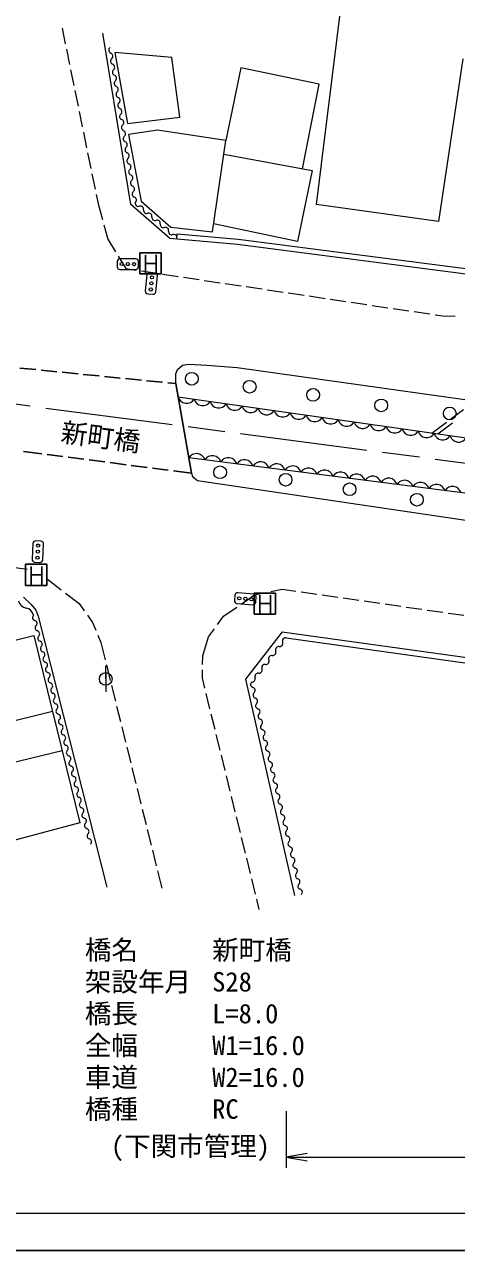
# Model space of a CAD drawing. Units: millimetres at full size, sheet at 1:1000; details may follow other scales. Extents: x 40000 to 680000, y 20000 to 380000.
# Drawn here: x 212020 to 252733, y 205000 to 320618 of the extents above; entities that cross this region are included whole.
import ezdxf
from ezdxf.enums import TextEntityAlignment as Align

# ---------------------------------------------------------------- set-up
doc = ezdxf.new("R2010")
doc.units = ezdxf.units.MM
doc.header["$LTSCALE"] = 1000
doc.linetypes.add('CHAIN', pattern=[18.5, 12, -1.5, 3.5, -1.5])
for name, color, linetype, lineweight in [('M-BMK', 2, 'CHAIN', 13), ('M-STR-HTXT', 7, 'Continuous', 13), ('M-STR-STR1', 1, 'Continuous', 25), ('M-STR-STRC', 7, 'Continuous', 25), ('M-TTL-BAND', 7, 'Continuous', 25), ('M-WORK', 1, 'Continuous', 13)]:
    doc.layers.add(name, color=color, linetype=linetype, lineweight=lineweight)
doc.layers.add('M-BMK-HTXT', color=7, linetype='Continuous')
doc.layers.add('名称未設定-41', color=7, linetype='Continuous')
doc.styles.add('ＭＳ ゴシック', font='')
doc.styles.get('ＭＳ ゴシック').set_extended_font_data('MS Gothic')

# ---------------------------------------------------------------- blocks, each defined once
blk = doc.blocks.new('open_arrow')
at = {"color": 0, "linetype": 'Continuous', "lineweight": -2}
blk.add_lwpolyline([(7.5, 1.25), (0, 0), (7.5, -1.25)], dxfattribs=at)

msp = doc.modelspace()

# ---------------------------------------------------------------- linework, layer by layer
at = {"layer": 'M-BMK'}
msp.add_line((262627, 278049), (163325, 291068), dxfattribs=at)
at = {"layer": 'M-STR-HTXT'}
for p, q in [((236671, 218153), (236671, 212798)), ((236671, 213798), (437347, 213798)), ((63641, 208514), (562890, 208514))]:
    msp.add_line(p, q, dxfattribs=at)
at = {"layer": 'M-STR-STR1'}
for p, q in [((211589, 288223), (213082, 288074)), ((213579, 288024), (215072, 287874)), ((215569, 287824), (217062, 287675)), ((217559, 287625), (219052, 287475)), ((219549, 287425), (221042, 287276)), ((221539, 287226), (223032, 287076)), ((223529, 287026), (225022, 286877)), ((225519, 286827), (226280, 286751)), ((226280, 286751), (227771, 278306)), ((213653, 280134), (211930, 280357)), ((215636, 279877), (214148, 280070)), ((217619, 279620), (216132, 279813)), ((219603, 279363), (218115, 279556)), ((221586, 279107), (220099, 279299)), ((223570, 278850), (222082, 279042)), ((225553, 278593), (224066, 278786)), ((227771, 278306), (226049, 278529))]:
    msp.add_line(p, q, dxfattribs=at)
at = {"layer": 'M-STR-STRC'}
for p, q in [((224889, 299090), (222889, 299090)), ((222889, 299090), (222889, 297090)), ((223429, 297175), (223429, 298875)), ((224420, 298886), (224420, 297181)), ((224889, 297090), (224889, 299090)), ((223429, 298090), (224420, 298090)), ((222889, 297090), (224889, 297090)), ((214109, 269721), (212109, 269721)), ((212109, 269721), (212109, 267721)), ((212649, 267806), (212649, 269505)), ((213640, 269516), (213640, 267811)), ((214109, 267721), (214109, 269721)), ((212649, 268721), (213640, 268721)), ((212109, 267721), (214109, 267721)), ((235661, 267003), (233661, 267003)), ((233661, 267003), (233661, 265003)), ((234201, 265088), (234201, 266788)), ((234201, 266003), (235193, 266003)), ((235193, 266799), (235193, 265094)), ((235661, 265003), (235661, 267003)), ((233661, 265003), (235661, 265003))]:
    msp.add_line(p, q, dxfattribs=at)
at = {"layer": 'M-TTL-BAND'}
msp.add_line((40000, 205000), (579000, 205000), dxfattribs=at)
at = {"layer": 'M-WORK'}
for p, q in [((239549, 303638), (242437, 327006)), ((215561, 320267), (215862, 318798)), ((222033, 303637), (219386, 319817)), ((215962, 318308), (216263, 316838)), ((220540, 317982), (221726, 311278)), ((225917, 317514), (220540, 317982)), ((226656, 311873), (225917, 317514)), ((253348, 317372), (251055, 302050)), ((216363, 316348), (216664, 314879)), ((232403, 316539), (231000, 309687)), ((239777, 315005), (232403, 316539)), ((238226, 307015), (239777, 315005)), ((216765, 314389), (217066, 312920)), ((217166, 312430), (217467, 310960)), ((221726, 311278), (226656, 311873)), ((217567, 310470), (217868, 309001)), ((224540, 310666), (221808, 310243)), ((221808, 310243), (223012, 303950)), ((231000, 309687), (224540, 310666)), ((229728, 301062), (231000, 309687)), ((217969, 308511), (218270, 307042)), ((230810, 308395), (239125, 306848)), ((218370, 306552), (218671, 305082)), ((239125, 306848), (237754, 300159)), ((218771, 304592), (218977, 303590)), ((218977, 303590), (219362, 302219)), ((225669, 300456), (222033, 303637)), ((223012, 303950), (225813, 301519)), ((251055, 302050), (239549, 303638)), ((237754, 300159), (229839, 301818)), ((219497, 301738), (219882, 300367)), ((225813, 301519), (229728, 301062)), ((226376, 300394), (226420, 300892)), ((226420, 300892), (232147, 300386)), ((219882, 300367), (220592, 299195)), ((225669, 300456), (232093, 299888)), ((232093, 299888), (264890, 295647)), ((232147, 300386), (264956, 296143)), ((220851, 298768), (221561, 297596)), ((222509, 298519), (221009, 298528)), ((220757, 298279), (220754, 297779)), ((221003, 297528), (222503, 297519)), ((221561, 297596), (222539, 297450)), ((222754, 297768), (222757, 298268)), ((223033, 297377), (224517, 297155)), ((224322, 297176), (223824, 297225)), ((223551, 297001), (223404, 295508)), ((224399, 295410), (224546, 296903)), ((225011, 297082), (226495, 296860)), ((226989, 296787), (228473, 296565)), ((228967, 296492), (230451, 296270)), ((230946, 296197), (232429, 295975)), ((223628, 295235), (224126, 295186)), ((232924, 295901), (234407, 295680)), ((234902, 295606), (236385, 295385)), ((236880, 295311), (238364, 295090)), ((238858, 295016), (240342, 294795)), ((240836, 294721), (242320, 294500)), ((242814, 294426), (244298, 294205)), ((244792, 294131), (246276, 293910)), ((246771, 293836), (248254, 293615)), ((248749, 293541), (250232, 293320)), ((250727, 293246), (251705, 293101)), ((251705, 293101), (252596, 293152)), ((226273, 287687), (226451, 288090)), ((226451, 288090), (226912, 288480)), ((226912, 288480), (227481, 288587)), ((227481, 288587), (229198, 288480)), ((229198, 288480), (232051, 288258)), ((232051, 288258), (328527, 274775)), ((226280, 286751), (226273, 287687)), ((252206, 283426), (253408, 284325)), ((250418, 282090), (251806, 283127)), ((250979, 282010), (252364, 283045)), ((227771, 278306), (227849, 277984)), ((227849, 277984), (228311, 277611)), ((228311, 277611), (326510, 263153)), ((213579, 271892), (213080, 271919)), ((212816, 271683), (212734, 270185)), ((213733, 270131), (213815, 271628)), ((211147, 269408), (212280, 269252)), ((212970, 269922), (213469, 269895)), ((214190, 268295), (215476, 267305)), ((235237, 267147), (236298, 267363)), ((236298, 267363), (237603, 267176)), ((238098, 267105), (239582, 266892)), ((211921, 266620), (212660, 265924)), ((212660, 265924), (213074, 265402)), ((215873, 267000), (217159, 266011)), ((217159, 266011), (217651, 265317)), ((231854, 266790), (231814, 266292)), ((232043, 266023), (233538, 265902)), ((233619, 266899), (232123, 267019)), ((232440, 265961), (233687, 266831)), ((233687, 266831), (234747, 267047)), ((233808, 266131), (233848, 266630)), ((240077, 266821), (241562, 266608)), ((242057, 266537), (243542, 266324)), ((244037, 266253), (245522, 266040)), ((246017, 265969), (247501, 265756)), ((213074, 265402), (213313, 264814)), ((213313, 264814), (219779, 239266)), ((217940, 264910), (218431, 264216)), ((230213, 264035), (230783, 264806)), ((230783, 264806), (232030, 265675)), ((247996, 265685), (249481, 265472)), ((249976, 265400), (251461, 265187)), ((251956, 265116), (253440, 264903)), ((218431, 264216), (218727, 263501)), ((229345, 262861), (229915, 263633)), ((205507, 261179), (212881, 263006)), ((212881, 263006), (217236, 245333)), ((218919, 263039), (219215, 262324)), ((228812, 261076), (229345, 262861)), ((236306, 263346), (232854, 258893)), ((236306, 263346), (280424, 257171)), ((236671, 262790), (280353, 256676)), ((219215, 262324), (219617, 260701)), ((219738, 260216), (220099, 258760)), ((228802, 260274), (228812, 261076)), ((219674, 258907), (219674, 260131)), ((219674, 259507), (219674, 258307)), ((228785, 258972), (228795, 259774)), ((219674, 258907), (219674, 257676)), ((220219, 258275), (220580, 256819)), ((229019, 258022), (228785, 258972)), ((232854, 258893), (237473, 238473)), ((229497, 256080), (229138, 257537)), ((207665, 254118), (214640, 255867)), ((220701, 256334), (221062, 254878)), ((229974, 254138), (229616, 255594)), ((221183, 254393), (221544, 252937)), ((230452, 252196), (230094, 253652)), ((208709, 250485), (215554, 252158)), ((221664, 252452), (222026, 250996)), ((230930, 250254), (230572, 251710)), ((222146, 250510), (222507, 249055)), ((231408, 248312), (231049, 249768)), ((222628, 248569), (222989, 247113)), ((231886, 246370), (231527, 247826)), ((223109, 246628), (223471, 245172)), ((217236, 245333), (209357, 243228)), ((232363, 244427), (232005, 245884)), ((223591, 244687), (223952, 243231)), ((232841, 242485), (232483, 243942)), ((224073, 242746), (224434, 241290)), ((233319, 240543), (232961, 242000)), ((224554, 240805), (224957, 239182)), ((233797, 238601), (233438, 240058)), ((234150, 237166), (233916, 238116))]:
    msp.add_line(p, q, dxfattribs=at)
for points in [[(226501, 285497), (279272, 277979), (328670, 271452)], [(328024, 266539), (268250, 274528), (227517, 279748)]]:
    msp.add_lwpolyline(points, dxfattribs=at)
for centre, radius in [((221181, 298027), 150), ((221756, 298024), 150), ((222331, 298020), 150), ((223975, 296205), 150), ((224031, 296778), 150), ((223919, 295633), 150), ((227787, 287204), 600), ((233239, 286458), 600), ((239224, 285694), 600), ((245636, 284700), 600), ((252101, 283936), 600), ((230458, 278392), 600), ((236621, 277682), 600), ((242660, 276794), 600), ((249000, 275799), 600), ((213275, 270907), 150), ((213306, 271481), 150), ((213243, 270333), 150), ((232258, 266507), 150), ((232831, 266461), 150), ((233404, 266415), 150), ((219674, 258907), 600)]:
    msp.add_circle(centre, radius, dxfattribs=at)
for centre, radius, start, end in [((220266, 318206), 308, 130.1639, 248.37681), ((220436, 317161), 308, 130.1639, 248.37681), ((220039, 317632), 308, 310.1639, 68.37681), ((220209, 316588), 308, 310.1639, 68.37681), ((220607, 316117), 308, 130.1639, 248.37681), ((220380, 315544), 308, 310.1639, 68.37681), ((220777, 315072), 308, 130.1639, 248.37681), ((220550, 314499), 308, 310.1639, 68.37681), ((220948, 314028), 308, 130.1639, 248.37681), ((220721, 313455), 308, 310.1639, 68.37681), ((221118, 312984), 308, 130.1639, 248.37681), ((221289, 311939), 308, 130.1639, 248.37681), ((220891, 312410), 308, 310.1639, 68.37681), ((221459, 310895), 308, 130.1639, 248.37681), ((221062, 311366), 308, 310.1639, 68.37681), ((221630, 309851), 308, 130.1639, 248.37681), ((221232, 310322), 308, 310.1639, 68.37681), ((221800, 308806), 308, 130.1639, 248.37681), ((221402, 309277), 308, 310.1639, 68.37681), ((221971, 307762), 308, 130.1639, 248.37681), ((221573, 308233), 308, 310.1639, 68.37681), ((222141, 306717), 308, 130.1639, 248.37681), ((221743, 307189), 308, 310.1639, 68.37681), ((221914, 306144), 308, 310.1639, 68.37681), ((222312, 305673), 308, 130.1639, 248.37681), ((222084, 305100), 308, 310.1639, 68.37681), ((222482, 304629), 308, 130.1639, 248.37681), ((222255, 304055), 308, 310.1639, 68.37681), ((222745, 303764), 297, 169.24212, 289.91692), ((222948, 303206), 297, 349.24212, 109.91692), ((223531, 303095), 297, 169.24212, 289.91692), ((223734, 302537), 297, 349.24212, 109.91692), ((224317, 302426), 297, 169.24212, 289.91692), ((224519, 301867), 297, 349.24212, 109.91692), ((225103, 301757), 297, 169.24212, 289.91692), ((225305, 301198), 297, 349.24212, 109.91692), ((225889, 301087), 297, 169.24212, 289.91692), ((226091, 300529), 297, 349.24212, 109.91692), ((221007, 298278), 250, 89.66817, 179.66817), ((222507, 298269), 250, 359.66817, 89.66817), ((221004, 297778), 250, 179.66817, 269.66817), ((222504, 297769), 250, 269.66817, 359.66817), ((223800, 296976), 250, 84.37809, 174.37809), ((224297, 296927), 250, 354.37809, 84.37809), ((223653, 295483), 250, 174.37809, 264.37809), ((224150, 295434), 250, 264.37809, 354.37809), ((227301, 285716), 830, 195.31241, 328.47098), ((228809, 285501), 830, 195.31241, 328.47098), ((230317, 285286), 830, 195.31241, 328.47098), ((231825, 285072), 830, 195.31241, 328.47098), ((233332, 284857), 830, 195.31241, 328.47098), ((234840, 284642), 830, 195.31241, 328.47098), ((236348, 284427), 830, 195.31241, 328.47098), ((237856, 284212), 830, 195.31241, 328.47098), ((239363, 283998), 830, 195.31241, 328.47098), ((240871, 283783), 830, 195.31241, 328.47098), ((242379, 283568), 830, 195.31241, 328.47098), ((243886, 283353), 830, 195.31241, 328.47098), ((245394, 283138), 830, 195.31241, 328.47098), ((246902, 282924), 830, 195.31241, 328.47098), ((248410, 282709), 830, 195.31241, 328.47098), ((249917, 282494), 830, 195.31241, 328.47098), ((251425, 282279), 830, 195.31241, 328.47098), ((252933, 282064), 830, 195.31241, 328.47098), ((228229, 279326), 828, 16.0494, 149.34386), ((229738, 279133), 828, 16.0494, 149.34386), ((231246, 278939), 828, 16.0494, 149.34386), ((232755, 278746), 828, 16.0494, 149.34386), ((234264, 278552), 828, 16.0494, 149.34386), ((235772, 278359), 828, 16.0494, 149.34386), ((237281, 278166), 828, 16.0494, 149.34386), ((238790, 277972), 828, 16.0494, 149.34386), ((240298, 277779), 828, 16.0494, 149.34386), ((241807, 277586), 828, 16.0494, 149.34386), ((243316, 277392), 828, 16.0494, 149.34386), ((244824, 277199), 828, 16.0494, 149.34386), ((246333, 277006), 828, 16.0494, 149.34386), ((247842, 276812), 828, 16.0494, 149.34386), ((249350, 276619), 828, 16.0494, 149.34386), ((250859, 276426), 828, 16.0494, 149.34386), ((252368, 276232), 828, 16.0494, 149.34386), ((213066, 271670), 250, 86.86038, 176.86038), ((213565, 271642), 250, 356.86038, 86.86038), ((212984, 270172), 250, 176.86038, 266.86038), ((213483, 270144), 250, 266.86038, 356.86038), ((212318, 266458), 883, 192.001, 259.78935), ((232063, 266272), 250, 175.39772, 265.39772), ((232103, 266770), 250, 85.39772, 175.39772), ((233558, 266151), 250, 265.39772, 355.39772), ((233599, 266650), 250, 355.39772, 85.39772), ((212005, 264720), 883, 12.001, 79.78935), ((213064, 264692), 288, 132.63612, 255.37522), ((212918, 264135), 288, 312.63612, 75.37522), ((213308, 263711), 288, 132.63612, 255.37522), ((213163, 263154), 288, 312.63612, 75.37522), ((213553, 262730), 288, 132.63612, 255.37522), ((236635, 262483), 309, 83.20586, 201.18827), ((213408, 262173), 288, 312.63612, 75.37522), ((213798, 261749), 288, 132.63612, 255.37522), ((213652, 261191), 288, 312.63612, 75.37522), ((235408, 261421), 309, 263.20586, 21.18827), ((235985, 261645), 309, 83.20586, 201.18827), ((236058, 262259), 309, 263.20586, 21.18827), ((214042, 260768), 288, 132.63612, 255.37522), ((213897, 260210), 288, 312.63612, 75.37522), ((234684, 259969), 309, 83.20586, 201.18827), ((234758, 260583), 309, 263.20586, 21.18827), ((235335, 260807), 309, 83.20586, 201.18827), ((214287, 259787), 288, 132.63612, 255.37522), ((214142, 259229), 288, 312.63612, 75.37522), ((214532, 258806), 288, 132.63612, 255.37522), ((233457, 258907), 309, 263.20586, 21.18827), ((234034, 259131), 309, 83.20586, 201.18827), ((234108, 259745), 309, 263.20586, 21.18827), ((214386, 258248), 288, 312.63612, 75.37522), ((214777, 257824), 288, 132.63612, 255.37522), ((233621, 258383), 296, 132.70207, 253.6707), ((233455, 257815), 296, 312.70207, 73.6707), ((214631, 257267), 288, 312.63612, 75.37522), ((215021, 256843), 288, 132.63612, 255.37522), ((233856, 257380), 296, 132.70207, 253.6707), ((233690, 256813), 296, 312.70207, 73.6707), ((214876, 256286), 288, 312.63612, 75.37522), ((215266, 255862), 288, 132.63612, 255.37522), ((215121, 255305), 288, 312.63612, 75.37522), ((234091, 256378), 296, 132.70207, 253.6707), ((233925, 255811), 296, 312.70207, 73.6707), ((234326, 255376), 296, 132.70207, 253.6707), ((215511, 254881), 288, 132.63612, 255.37522), ((215365, 254324), 288, 312.63612, 75.37522), ((234159, 254809), 296, 312.70207, 73.6707), ((234560, 254374), 296, 132.70207, 253.6707), ((215755, 253900), 288, 132.63612, 255.37522), ((215610, 253343), 288, 312.63612, 75.37522), ((234394, 253807), 296, 312.70207, 73.6707), ((234795, 253372), 296, 132.70207, 253.6707), ((216000, 252919), 288, 132.63612, 255.37522), ((215855, 252362), 288, 312.63612, 75.37522), ((216245, 251938), 288, 132.63612, 255.37522), ((234629, 252805), 296, 312.70207, 73.6707), ((235030, 252370), 296, 132.70207, 253.6707), ((234864, 251803), 296, 312.70207, 73.6707), ((216099, 251381), 288, 312.63612, 75.37522), ((216490, 250957), 288, 132.63612, 255.37522), ((235265, 251368), 296, 132.70207, 253.6707), ((235098, 250801), 296, 312.70207, 73.6707), ((216344, 250400), 288, 312.63612, 75.37522), ((216734, 249976), 288, 132.63612, 255.37522), ((235499, 250366), 296, 132.70207, 253.6707), ((235333, 249799), 296, 312.70207, 73.6707), ((216589, 249419), 288, 312.63612, 75.37522), ((216979, 248995), 288, 132.63612, 255.37522), ((216834, 248438), 288, 312.63612, 75.37522), ((235734, 249364), 296, 132.70207, 253.6707), ((235568, 248797), 296, 312.70207, 73.6707), ((235969, 248362), 296, 132.70207, 253.6707), ((217224, 248014), 288, 132.63612, 255.37522), ((217078, 247456), 288, 312.63612, 75.37522), ((235803, 247795), 296, 312.70207, 73.6707), ((236204, 247360), 296, 132.70207, 253.6707), ((217468, 247033), 288, 132.63612, 255.37522), ((217323, 246475), 288, 312.63612, 75.37522), ((236037, 246793), 296, 312.70207, 73.6707), ((236439, 246358), 296, 132.70207, 253.6707), ((217713, 246052), 288, 132.63612, 255.37522), ((217568, 245494), 288, 312.63612, 75.37522), ((217958, 245071), 288, 132.63612, 255.37522), ((236272, 245791), 296, 312.70207, 73.6707), ((236673, 245356), 296, 132.70207, 253.6707), ((217812, 244513), 288, 312.63612, 75.37522), ((218202, 244090), 288, 132.63612, 255.37522), ((236507, 244789), 296, 312.70207, 73.6707), ((236908, 244354), 296, 132.70207, 253.6707), ((236742, 243787), 296, 312.70207, 73.6707), ((218057, 243532), 288, 312.63612, 75.37522), ((237143, 243352), 296, 132.70207, 253.6707), ((236977, 242785), 296, 312.70207, 73.6707), ((237378, 242350), 296, 132.70207, 253.6707), ((237211, 241783), 296, 312.70207, 73.6707), ((237612, 241348), 296, 132.70207, 253.6707), ((237446, 240781), 296, 312.70207, 73.6707), ((237847, 240346), 296, 132.70207, 253.6707), ((237681, 239779), 296, 312.70207, 73.6707), ((238082, 239344), 296, 132.70207, 253.6707), ((237916, 238777), 296, 312.70207, 73.6707)]:
    msp.add_arc(centre, radius, start, end, dxfattribs=at)

# ---------------------------------------------------------------- block references
at = {"layer": 'M-STR-HTXT', "xscale": 267, "yscale": 267}
msp.add_blockref('open_arrow', (236671, 213798), dxfattribs=at)

# ---------------------------------------------------------------- texts
at = {"layer": 'M-BMK-HTXT', "style": 'ＭＳ ゴシック'}
msp.add_text('新町橋', height=1833, rotation=352.531, dxfattribs=at).set_placement((219201, 281722), align=Align.MIDDLE_CENTER)
at = {"layer": 'M-STR-HTXT', "style": 'ＭＳ ゴシック'}
for s, p in [('橋名', (217707, 233339)), ('新町橋', (229707, 233339)), ('架設年月', (217707, 230339)), ('S28', (229707, 230339)), ('橋長', (217707, 227339)), ('L=8.0', (229707, 227339)), ('全幅', (217707, 224339)), ('W1=16.0', (229707, 224339)), ('車道', (217707, 221339)), ('W2=16.0', (229707, 221339)), ('橋種', (217707, 218339)), ('RC', (229707, 218339))]:
    msp.add_text(s, height=1833, dxfattribs=at).set_placement(p, align=Align.MIDDLE_LEFT)
at = {"layer": '名称未設定-41', "style": 'ＭＳ ゴシック'}
msp.add_text('(下関市管理)', height=1833, dxfattribs=at).set_placement((220157, 213370), align=Align.BOTTOM_LEFT)

doc.saveas('drawing.dxf')
